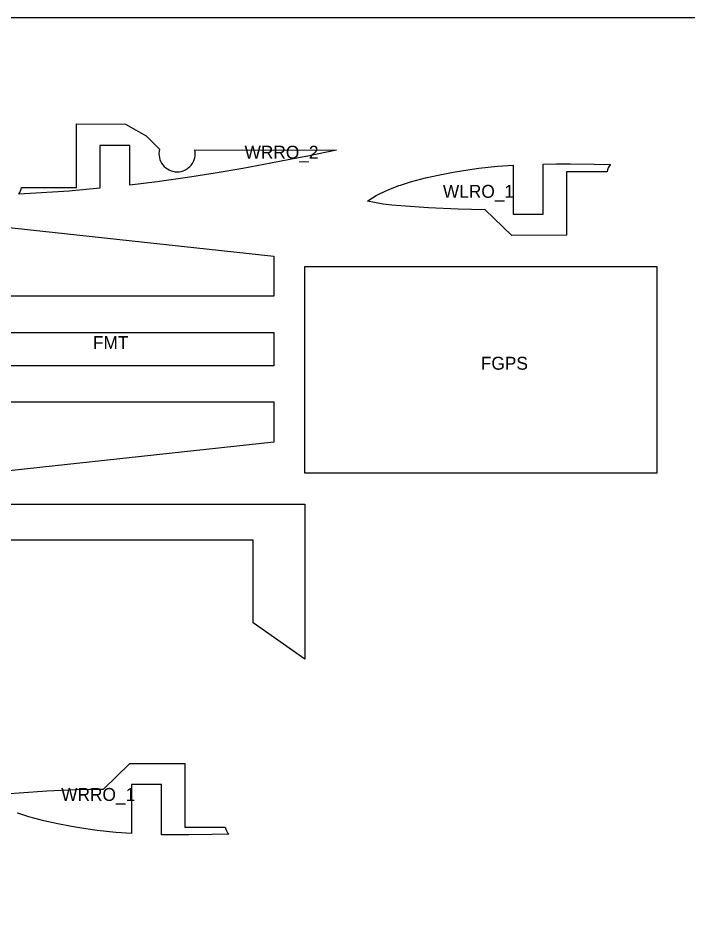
# Model space of a CAD drawing. Header units: millimetres. Extents: x 0 to 610, y 0 to 457.
# Drawn here: x 201.8 to 331.4, y 285.1 to 457.2 of the extents above; entities that cross this region are included whole.
import ezdxf

# ---------------------------------------------------------------- set-up
doc = ezdxf.new("R2010")
doc.units = ezdxf.units.MM
for name, color, linetype in [('CUT_AIRCRAFT', 7, 'Continuous'), ('LABEL_DO_NOT_CUT', 3, 'Continuous'), ('STOCK_DO_NOT_CUT', 8, 'Continuous')]:
    doc.layers.add(name, color=color, linetype=linetype)

msp = doc.modelspace()

# ---------------------------------------------------------------- linework, layer by layer
at = {"layer": 'CUT_AIRCRAFT'}
for points in [[(213.17325, 436.65263), (222.67004, 436.64475), (226.62772, 434.35978), (229.22664, 431.75407), (229.15106, 431.35945), (229.12129, 430.96268), (229.13654, 430.56754), (229.19602, 430.17779), (229.29892, 429.7972), (229.44447, 429.42952), (229.63186, 429.07853), (229.86029, 428.74799), (230.12507, 428.44577), (230.4197, 428.17837), (230.74073, 427.94748), (231.08469, 427.75478), (231.44813, 427.60196), (231.82759, 427.49072), (232.21962, 427.42273), (232.62076, 427.3997), (233.01597, 427.42206), (233.40247, 427.48808), (233.77694, 427.59616), (234.13605, 427.74472), (234.4765, 427.93215), (234.79495, 428.15687), (235.08809, 428.41727), (235.3526, 428.71177), (235.5822, 429.03422), (235.77228, 429.37716), (235.92201, 429.73701), (236.03055, 430.11018), (236.09707, 430.49307), (236.12075, 430.8821), (236.10074, 431.27369), (236.03623, 431.66424), (263.45573, 431.61528), (259.38938, 430.7486), (257.92461, 430.44971), (256.07841, 430.07879), (250.75215, 429.04677), (245.3437, 428.05786), (240.01041, 427.15015), (234.66329, 426.31322), (228.79579, 425.48614), (223.46343, 424.82852), (223.46979, 432.48138), (217.66978, 432.47095), (217.66291, 424.20529), (211.7478, 423.6767), (211.7402, 423.6761), (205.32939, 423.24745), (202, 423.1046), (202.20422, 423.38616), (202.36669, 423.69179), (202.48537, 424.01691), (202.55822, 424.35692), (213.16303, 424.34812)], [(272.4518, 421.16745), (270.79964, 421.45561), (269.45573, 421.73713), (269.69351, 421.91861), (271.13485, 422.81713), (271.90955, 423.22966), (273.44735, 423.93716), (275.50094, 424.72271), (275.80537, 424.82521), (277.76234, 425.43037), (280.63867, 426.20541), (283.40465, 426.8333), (286.01239, 427.33453), (288.8102, 427.78903), (290.95535, 428.08278), (294.6006, 428.471), (297.61855, 428.68528), (297.62641, 419.21816), (303.42641, 419.22297), (303.41837, 428.90165), (306.00166, 428.9339), (308.68712, 428.93724), (313.24619, 428.8973), (316.43193, 428.823), (316.18137, 428.51692), (315.98332, 428.17737), (315.84096, 427.81099), (315.75752, 427.42444), (307.91961, 427.41793), (307.92983, 415.11342), (297.31601, 415.1046), (292.21831, 420.07269), (289.552, 420.122), (286.94199, 420.19114), (281.24082, 420.43239), (275.89161, 420.80322), (274.13758, 420.96278)], [(251.35154, 411.1046), (251.35154, 403.32211), (190.85154, 403.32211), (190.85154, 396.32211), (251.35154, 396.32211), (251.35154, 389.88709), (190.85154, 389.88709), (190.85154, 382.88709), (251.35154, 382.88709), (251.35154, 375.1046), (195.92297, 369.1046), (181.35154, 369.1046), (181.35154, 417.1046), (195.92297, 417.1046)], [(325.35154, 369.1046), (257.35154, 369.1046), (257.35154, 409.1046), (325.35154, 409.1046)], [(181.35154, 363.1046), (257.35154, 363.1046), (257.35154, 333.1046), (247.35154, 340.1046), (247.35154, 356.1046), (191.35154, 356.1046), (191.35154, 340.1046), (181.35154, 333.1046)]]:
    msp.add_lwpolyline(points, close=True, dxfattribs=at)
msp.add_lwpolyline([(200.32481, 307.07906), (202.07884, 307.23862), (207.42805, 307.60945), (213.12922, 307.8507), (215.73925, 307.91984), (218.40522, 307.96952), (223.50323, 312.93724), (234.11706, 312.92843), (234.10684, 300.62391), (241.94515, 300.6174), (242.0286, 300.23085), (242.17096, 299.86448), (242.36902, 299.52493), (242.61958, 299.21885), (239.43342, 299.14454), (234.87435, 299.1046), (232.18889, 299.10794), (229.60563, 299.14019), (229.61364, 308.81887), (223.81364, 308.82368), (223.80578, 299.35656), (220.78783, 299.57084), (217.14258, 299.95906), (214.99743, 300.25281), (212.19962, 300.70731), (209.59188, 301.20854), (206.8259, 301.83643), (203.94957, 302.61147), (201.9926, 303.21663), (201.68817, 303.31913)], dxfattribs=at)
at = {"layer": 'STOCK_DO_NOT_CUT'}
msp.add_lwpolyline([(0, 0), (609.6, 0), (609.6, 457.2), (0, 457.2)], close=True, dxfattribs=at)

# ---------------------------------------------------------------- texts
at = {"layer": 'LABEL_DO_NOT_CUT'}
for s, p in [('WRRO_2', (245.66612, 429.938)), ('WLRO_1', (284.01899, 422.36787)), ('FMT', (216.35154, 393.1046)), ('FGPS', (291.35154, 389.1046)), ('WRRO_1', (210.20622, 305.67397))]:
    msp.add_text(s, height=2.5, dxfattribs=at).set_placement(p)

doc.saveas('drawing.dxf')
